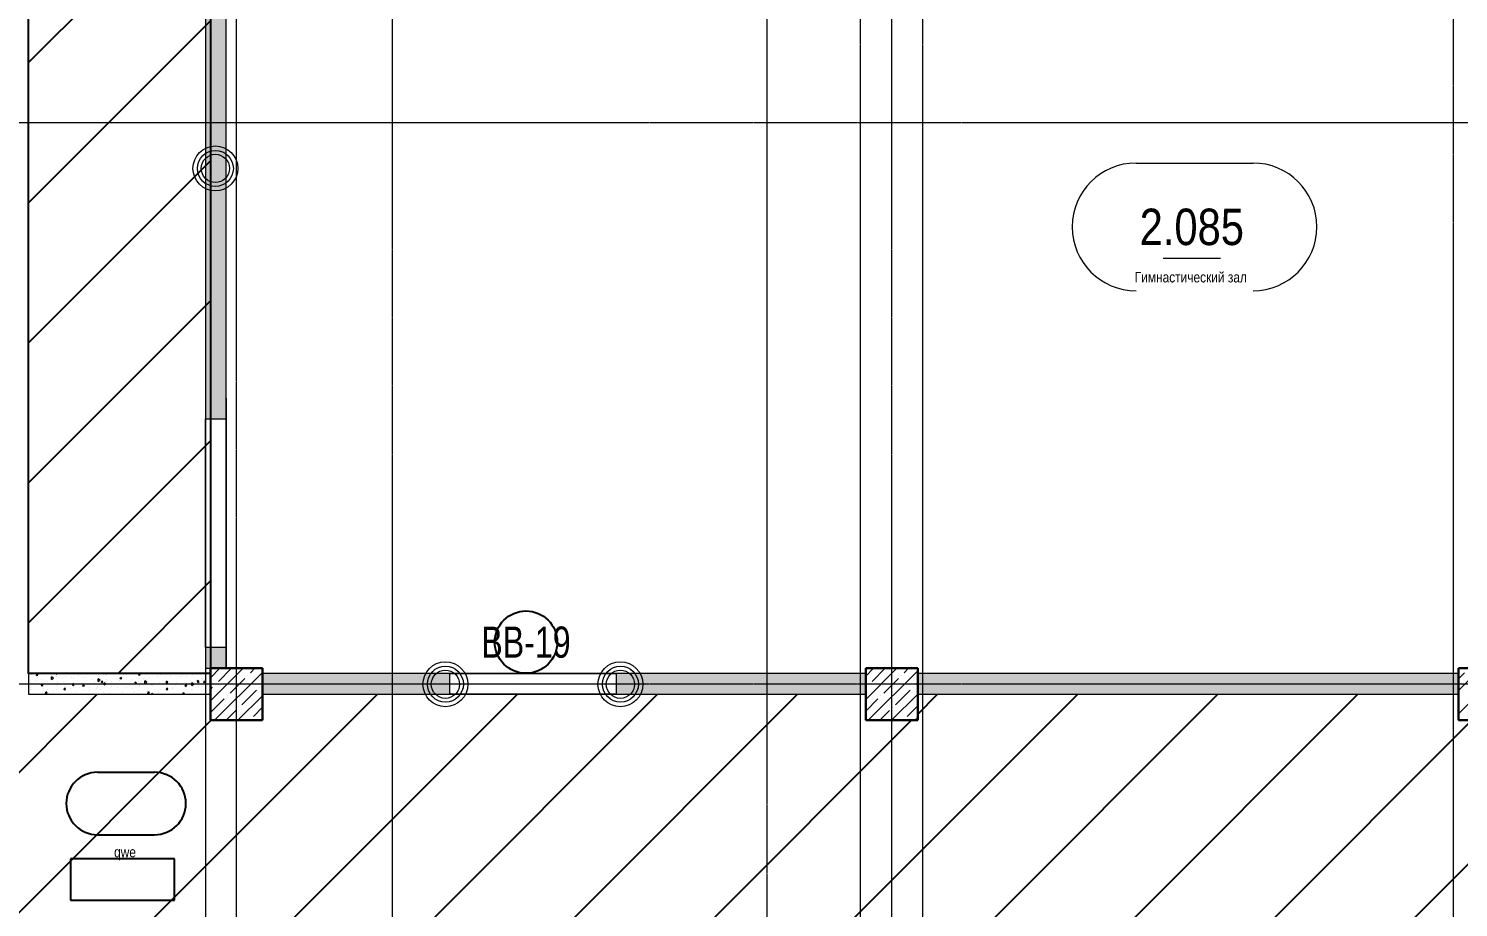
# Model space of a CAD drawing. Header units: millimetres. Extents: x 538266 to 1167394, y 114608 to 637157.
# Drawn here: x 833538 to 847288, y 211164 to 219616 of the extents above; entities that cross this region are included whole.
import ezdxf
from ezdxf.enums import TextEntityAlignment as Align

# ---------------------------------------------------------------- set-up
doc = ezdxf.new("R2010")
doc.units = ezdxf.units.MM
doc.linetypes.add('CENTER2', pattern=[28.575, 19.05, -3.175, 3.175, -3.175])
doc.linetypes.add('HIDDEN2', pattern=[4.7625, 3.175, -1.5875])
doc.layers.get('Defpoints').update_dxf_attribs({"color": 140})
for name, color, linetype, lineweight in [('АР_Area', 5, 'Continuous', 5), ('АР_Витраж марка', 140, 'Continuous', 9), ('АР_Колонны', 70, 'Continuous', 30), ('АР_Стены ЖБ', 7, 'Continuous', 35), ('АР_Стены ПЕНОблок', 52, 'Continuous', 20), ('АР_Штриховка', 8, 'Continuous', 0)]:
    doc.layers.add(name, color=color, linetype=linetype, lineweight=lineweight)
doc.layers.add('АР_Делит', color=120, linetype='Continuous', lineweight=0, plot=False)
doc.layers.add('РД_Проем', color=230, linetype='Continuous', lineweight=0, plot=False)
doc.layers.add('РД_Витраж_вн', color=7, linetype='Continuous', true_color=0x148aff)
doc.layers.add('РД_Оси_100', color=7, linetype='Continuous', lineweight=0, true_color=0x525252)
doc.layers.add('РД_проем_инж перемыч_фахверк', color=7, linetype='Continuous', lineweight=18, true_color=0xff1f1f)
doc.layers.add('РД_проем_инж перемыч_подсчет', color=50, linetype='Continuous', plot=False)
doc.layers.add('ФВ-5', color=7, linetype='Continuous')
doc.styles.add('Arial_09', font='ARIALN.TTF', dxfattribs={"width": 0.9})
doc.styles.add('style1', font='ARIALN.TTF')

# ---------------------------------------------------------------- blocks, each defined once
blk = doc.blocks.new('MOK-МаркаПом_овал_ареал')
for p, q in [((-5.36, 6.14), (5.89, 6.14)), ((-2.75, -3), (2.75, -3))]:
    blk.add_line(p, q)
for centre, radius, start, end in [((-5.36, 0), 6.14, 90, 270), ((5.89, 0), 6.14, 270, 90), ((-7.41, 0), 7.16, 0, 0.001)]:
    blk.add_arc(centre, radius, start, end)
at = {"color": 0, "style": 'style1'}
blk.add_attdef('АР-ПОМЕЩЕНИЕ:НОМЕР', text='', height=3, dxfattribs=at).set_placement((0.26, 0), align=Align.MIDDLE)
at = {"layer": 'Defpoints', "color": 2, "style": 'style1'}
blk.add_attdef('АР-ПОМЕЩЕНИЕ:НАИМЕНОВАНИЕ', text='', height=1, dxfattribs=at).set_placement((-0.09, -4.81), align=Align.MIDDLE)
blk = doc.blocks.new('МаркаВитража1')
at = {"layer": 'Defpoints'}
blk.add_circle((0, 0), 3, dxfattribs=at)
at = {"color": 0, "linetype": 'ByBlock', "lineweight": -2, "style": 'Arial_09', "width": 0.9}
blk.add_attdef('АР-ОКНО:НАИМЕНОВАНИЕ', text='', height=3, dxfattribs=at).set_placement((0, 0), align=Align.MIDDLE)
blk = doc.blocks.new('2_этаж')
at = {"layer": 'АР_Штриховка', "linetype": 'Continuous', "lineweight": 0, "true_color": 0x000000}
h = blk.add_hatch(dxfattribs=at)
h.set_pattern_fill('AR-CONC', color=18, angle=45, style=0)
h.set_pattern_definition([(95, (602274.53, -9e-11), (140.09465, 117.55338), [19.05, -209.55]), (40, (602274.53, -9e-11), (-160.01845, 110.17673), [15.24, -167.64058]), (145.451445, (602286.2, 9.8), (-19.9238, 227.7301), [16.19001, -178.09024]), (91.1842, (602238.6, 35.92), (221.41024, 161.95341), [28.575, -314.325]), (141.63556, (602257.06, 49.42), (-7.08662, 342.82676), [24.28502, -267.1356]), (36.18415, (602238.6, 35.92), (-7.08662, 342.82676), [22.85997, -251.45973]), (66, (602265.55, 44.9), (179.51998, 34.89515), [19.05, -209.55]), (11, (602265.55, 44.9), (-86.53993, 173.9412), [15.24, -167.64]), (116.451445, (602280.51, 47.81), (92.98005, 208.83634), [16.19001, -178.08994]), (82.5, (602274.53, -9e-11), (-57.605469, 61.973414), [0, -165.608, 0, -170.18, 0, -168.275]), (52.5, (602274.53, -9e-11), (-23.589727, 118.087), [0, -97.028, 0, -161.798, 0, -64.135]), (12.5, (602234.48, -40.05), (99.927863, 91.826196), [0, -63.5, 0, -198.12, 0, -262.89]), (2.5, (602216.52, -58.01), (86.763904, 122.72239), [0, -82.55, 0, -131.572, 0, -186.69])])
h.paths.add_polyline_path([(678874, 213463), (679074, 213463), (679074, 213663), (678874, 213663)], flags=0)
h.paths.add_polyline_path([(678874, 215863), (679074, 215863), (679074, 222513), (678874, 222513)], flags=0)
h = blk.add_hatch(dxfattribs=at)
h.set_pattern_fill('AR-CONC', color=18, angle=-315, style=0)
h.set_pattern_definition([(95, (602274.53, -0.0006), (140.09465, 117.55338), [19.05, -209.55]), (40, (602274.53, -0.0006), (-160.01845, 110.17673), [15.24, -167.64058]), (145.45145, (602286.2, 9.8), (-19.9238, 227.7301), [16.19001, -178.09024]), (91.1842, (602238.6, 35.92), (221.41024, 161.95342), [28.575, -314.325]), (141.63556, (602257.06, 49.42), (-7.08662, 342.82676), [24.28502, -267.1356]), (36.18415, (602238.6, 35.92), (-7.08662, 342.82676), [22.85997, -251.45973]), (66, (602265.55, 44.9), (179.51998, 34.89515), [19.05, -209.55]), (11, (602265.55, 44.9), (-86.53993, 173.94119), [15.24, -167.64]), (116.45145, (602280.51, 47.8), (92.98005, 208.83634), [16.19001, -178.08994]), (82.5, (602274.53, -0.0006), (-57.60547, 61.973413), [0, -165.608, 0, -170.18, 0, -168.275]), (52.5, (602274.53, -0.0006), (-23.58973, 118.087), [0, -97.028, 0, -161.798, 0, -64.135]), (12.5, (602234.48, -40.05), (99.927862, 91.826197), [0, -63.5, 0, -198.12, 0, -262.89]), (2.5, (602216.52, -58.01), (86.7639, 122.722394), [0, -82.55, 0, -131.572, 0, -186.69])])
h.paths.add_polyline_path([(679424, 213413), (679424, 213213), (681224, 213213), (681224, 213413)], flags=0)
h.paths.add_polyline_path([(682824, 213413), (682824, 213213), (685224, 213213), (685224, 213413)], flags=0)
h = blk.add_hatch(dxfattribs=at)
h.set_pattern_fill('AR-CONC', color=18, angle=-315, style=0)
h.set_pattern_definition([(95, (602274.53, -1e-10), (140.09465, 117.55338), [19.05, -209.55]), (40, (602274.53, -1e-10), (-160.01845, 110.17673), [15.24, -167.64058]), (145.451445, (602286.2, 9.8), (-19.9238, 227.7301), [16.19001, -178.09024]), (91.1842, (602238.6, 35.92), (221.41024, 161.95341), [28.575, -314.325]), (141.63556, (602257.06, 49.42), (-7.08662, 342.82676), [24.28502, -267.1356]), (36.18415, (602238.6, 35.92), (-7.08662, 342.82676), [22.85997, -251.45973]), (66, (602265.55, 44.9), (179.51998, 34.89515), [19.05, -209.55]), (11, (602265.55, 44.9), (-86.53993, 173.9412), [15.24, -167.64]), (116.451445, (602280.51, 47.81), (92.98005, 208.83634), [16.19001, -178.08994]), (82.5, (602274.53, -1e-10), (-57.605469, 61.973414), [0, -165.608, 0, -170.18, 0, -168.275]), (52.5, (602274.53, -1e-10), (-23.589727, 118.087), [0, -97.028, 0, -161.798, 0, -64.135]), (12.5, (602234.48, -40.05), (99.927863, 91.826196), [0, -63.5, 0, -198.12, 0, -262.89]), (2.5, (602216.52, -58.01), (86.763904, 122.72239), [0, -82.55, 0, -131.572, 0, -186.69])])
h.paths.add_polyline_path([(685724, 213413), (685724, 213213), (690924, 213213), (690924, 213413)], flags=0)
at = {"color": 18, "linetype": 'HIDDEN2', "lineweight": 25, "true_color": 0x000000}
for p, q in [((685224, 213463), (685724, 213463)), ((685224, 212963), (685224, 213463)), ((685724, 213463), (685724, 212963)), ((685724, 212963), (685224, 212963))]:
    blk.add_line(p, q, dxfattribs=at)
at = {"color": 18, "linetype": 'Continuous', "lineweight": 15, "true_color": 0x000000}
for p, q in [((685724, 213463), (685224, 213463)), ((685224, 213463), (685224, 212963)), ((685724, 213463), (685224, 213463)), ((685224, 213463), (685224, 212963)), ((685724, 212963), (685724, 213463)), ((685724, 212963), (685724, 213463)), ((685224, 212963), (685724, 212963)), ((685224, 212963), (685724, 212963))]:
    blk.add_line(p, q, dxfattribs=at)
at = {"color": 18, "true_color": 0x000000}
for p, q in [((677836, 212463), (678386, 212463)), ((677836, 211863), (678386, 211863)), ((678578, 211632), (677578, 211632)), ((677578, 211632), (677578, 211232)), ((678578, 211232), (678578, 211632)), ((677578, 211232), (678578, 211232))]:
    blk.add_line(p, q, dxfattribs=at)
for centre, radius, start, end in [((677836, 212163), 300, 90, 270), ((678386, 212163), 300, 270, 90), ((677736, 212163), 350, 0, 0.001)]:
    blk.add_arc(centre, radius, start, end, dxfattribs=at)
at = {"layer": 'АР_Делит', "color": 18, "true_color": 0x000000}
for centre, radius in [((678970, 218271), 216), ((678970, 218271), 173), ((678970, 218271), 136), ((681182, 213310), 216), ((681182, 213310), 173), ((681182, 213310), 136), ((682865, 213310), 216), ((682865, 213310), 173), ((682865, 213310), 136)]:
    blk.add_circle(centre, radius, dxfattribs=at)
at = {"layer": 'АР_Колонны', "color": 18, "linetype": 'HIDDEN2', "lineweight": 25, "true_color": 0x000000}
for p, q in [((678924, 213463), (679424, 213463)), ((678924, 212963), (678924, 213463)), ((679424, 213463), (679424, 212963)), ((690924, 213463), (691424, 213463)), ((690924, 212963), (690924, 213463)), ((679424, 212963), (678924, 212963)), ((691424, 212963), (690924, 212963))]:
    blk.add_line(p, q, dxfattribs=at)
at = {"layer": 'АР_Колонны', "color": 18, "linetype": 'Continuous', "lineweight": 15, "true_color": 0x000000}
for p, q in [((679424, 213463), (678924, 213463)), ((678924, 213463), (678924, 212963)), ((679424, 213463), (678924, 213463)), ((678924, 213463), (678924, 212963)), ((679424, 212963), (679424, 213463)), ((679424, 212963), (679424, 213463)), ((691424, 213463), (690924, 213463)), ((690924, 213463), (690924, 212963)), ((691424, 213463), (690924, 213463)), ((690924, 213463), (690924, 212963)), ((678924, 212963), (679424, 212963)), ((678924, 212963), (679424, 212963)), ((690924, 212963), (691424, 212963)), ((690924, 212963), (691424, 212963))]:
    blk.add_line(p, q, dxfattribs=at)
at = {"layer": 'АР_Стены ЖБ', "color": 18, "linetype": 'Continuous', "lineweight": 30, "true_color": 0x000000}
for p, q in [((679424, 213463), (678924, 213463)), ((678924, 213463), (678924, 212963)), ((679424, 212963), (679424, 213463)), ((685724, 213463), (685224, 213463)), ((685224, 213463), (685224, 212963)), ((685724, 212963), (685724, 213463)), ((691424, 213463), (690924, 213463)), ((690924, 213463), (690924, 212963)), ((678924, 212963), (679424, 212963)), ((685224, 212963), (685724, 212963)), ((690924, 212963), (691424, 212963))]:
    blk.add_line(p, q, dxfattribs=at)
at = {"layer": 'АР_Стены ПЕНОблок', "color": 18, "linetype": 'Continuous', "lineweight": 20, "true_color": 0x000000}
for p, q in [((678874, 222513), (678874, 215863)), ((679074, 215863), (679074, 222513)), ((678874, 215863), (679074, 215863)), ((679074, 213663), (678874, 213663)), ((678874, 213663), (678874, 213463)), ((679074, 213463), (679074, 213663)), ((677174, 213413), (677174, 213213)), ((678924, 213413), (677174, 213413)), ((678874, 213463), (679074, 213463)), ((678924, 213213), (678924, 213413)), ((679424, 213413), (679424, 213213)), ((681224, 213413), (679424, 213413)), ((681224, 213213), (681224, 213413)), ((682824, 213413), (682824, 213213)), ((685224, 213413), (682824, 213413)), ((685224, 213213), (685224, 213413)), ((685724, 213413), (685724, 213213)), ((690924, 213413), (685724, 213413)), ((690924, 213213), (690924, 213413)), ((677174, 213213), (678924, 213213)), ((679424, 213213), (681224, 213213)), ((682824, 213213), (685224, 213213)), ((685724, 213213), (690924, 213213))]:
    blk.add_line(p, q, dxfattribs=at)
at = {"layer": 'АР_Штриховка', "color": 18, "linetype": 'Continuous', "lineweight": 0, "true_color": 0x000000}
for p, q in [((677195, 213411), (677195, 213411)), ((677201, 213405), (677201, 213405)), ((677249, 213395), (677257, 213413)), ((677264, 213398), (677257, 213413)), ((677294, 213408), (677294, 213408)), ((677440, 213407), (677440, 213413)), ((677440, 213407), (677448, 213413)), ((677552, 213413), (677552, 213413)), ((677845, 213401), (677845, 213401)), ((677927, 213404), (677927, 213404)), ((678059, 213410), (678059, 213410)), ((678088, 213401), (678088, 213401)), ((678233, 213396), (678241, 213413)), ((678248, 213399), (678241, 213413)), ((678443, 213401), (678443, 213401)), ((678658, 213400), (678658, 213400)), ((678750, 213400), (678750, 213400)), ((678781, 213410), (678781, 213410)), ((677195, 213264), (677195, 213264)), ((677196, 213280), (677196, 213280)), ((677249, 213395), (677264, 213398)), ((677252, 213349), (677252, 213349)), ((677258, 213375), (677258, 213375)), ((677295, 213356), (677295, 213356)), ((677300, 213290), (677299, 213309)), ((677312, 213299), (677299, 213308)), ((677300, 213290), (677312, 213300)), ((677310, 213287), (677310, 213287)), ((677318, 213290), (677318, 213290)), ((677357, 213341), (677357, 213341)), ((677390, 213394), (677390, 213394)), ((677393, 213354), (677393, 213382)), ((677412, 213367), (677393, 213382)), ((677393, 213354), (677412, 213367)), ((677440, 213300), (677440, 213300)), ((677440, 213264), (677440, 213264)), ((677444, 213383), (677444, 213383)), ((677447, 213332), (677447, 213332)), ((677452, 213321), (677452, 213321)), ((677505, 213270), (677505, 213270)), ((677514, 213335), (677514, 213335)), ((677515, 213256), (677523, 213274)), ((677530, 213259), (677523, 213274)), ((677527, 213387), (677527, 213387)), ((677562, 213310), (677562, 213310)), ((677572, 213270), (677572, 213270)), ((677585, 213374), (677585, 213374)), ((677600, 213297), (677599, 213316)), ((677612, 213307), (677599, 213316)), ((677600, 213297), (677612, 213307)), ((677601, 213361), (677601, 213361)), ((677607, 213286), (677607, 213286)), ((677642, 213312), (677642, 213312)), ((677658, 213393), (677658, 213393)), ((677683, 213320), (677683, 213320)), ((677695, 213291), (677703, 213309)), ((677695, 213291), (677710, 213294)), ((677710, 213294), (677703, 213308)), ((677707, 213378), (677707, 213378)), ((677758, 213278), (677758, 213278)), ((677779, 213353), (677779, 213353)), ((677805, 213330), (677805, 213330)), ((677826, 213265), (677826, 213265)), ((677837, 213291), (677837, 213291)), ((677841, 213282), (677841, 213282)), ((677843, 213335), (677843, 213363)), ((677862, 213348), (677843, 213363)), ((677843, 213335), (677862, 213348)), ((677844, 213381), (677844, 213381)), ((677864, 213343), (677864, 213343)), ((677868, 213263), (677868, 213263)), ((677874, 213326), (677882, 213343)), ((677874, 213326), (677889, 213329)), ((677889, 213329), (677882, 213343)), ((677901, 213305), (677899, 213324)), ((677912, 213314), (677899, 213323)), ((677901, 213305), (677912, 213314)), ((677917, 213397), (677917, 213397)), ((677926, 213357), (677926, 213357)), ((677927, 213340), (677927, 213340)), ((677972, 213287), (677972, 213287)), ((677974, 213336), (677974, 213336)), ((678019, 213308), (678019, 213308)), ((678032, 213274), (678032, 213274)), ((678049, 213350), (678049, 213350)), ((678054, 213361), (678062, 213378)), ((678054, 213361), (678069, 213364)), ((678069, 213364), (678062, 213378)), ((678111, 213378), (678111, 213378)), ((678112, 213283), (678112, 213283)), ((678119, 213400), (678119, 213400)), ((678158, 213295), (678158, 213295)), ((678169, 213316), (678169, 213316)), ((678171, 213360), (678171, 213360)), ((678176, 213273), (678176, 213273)), ((678201, 213312), (678199, 213331)), ((678212, 213321), (678199, 213331)), ((678201, 213312), (678212, 213322)), ((678233, 213396), (678248, 213399)), ((678238, 213287), (678238, 213287)), ((678241, 213299), (678241, 213299)), ((678276, 213365), (678276, 213365)), ((678293, 213370), (678293, 213370)), ((678293, 213316), (678293, 213344)), ((678312, 213329), (678293, 213344)), ((678293, 213316), (678312, 213329)), ((678306, 213357), (678306, 213357)), ((678338, 213378), (678338, 213378)), ((678356, 213303), (678356, 213303)), ((678363, 213295), (678363, 213295)), ((678372, 213305), (678372, 213305)), ((678415, 213380), (678415, 213380)), ((678432, 213329), (678432, 213329)), ((678501, 213319), (678499, 213338)), ((678512, 213329), (678499, 213338)), ((678499, 213257), (678507, 213274)), ((678501, 213339), (678501, 213339)), ((678501, 213319), (678512, 213329)), ((678514, 213260), (678507, 213274)), ((678537, 213390), (678537, 213390)), ((678558, 213278), (678558, 213278)), ((678559, 213313), (678559, 213313)), ((678560, 213272), (678560, 213272)), ((678588, 213295), (678588, 213295)), ((678599, 213323), (678599, 213323)), ((678638, 213382), (678638, 213382)), ((678641, 213317), (678641, 213317)), ((678650, 213308), (678650, 213308)), ((678679, 213292), (678687, 213309)), ((678679, 213292), (678694, 213294)), ((678682, 213282), (678682, 213282)), ((678694, 213294), (678687, 213309)), ((678688, 213386), (678688, 213386)), ((678696, 213320), (678696, 213320)), ((678743, 213297), (678743, 213325)), ((678762, 213310), (678743, 213325)), ((678743, 213297), (678761, 213310)), ((678773, 213322), (678773, 213322)), ((678801, 213327), (678799, 213346)), ((678812, 213336), (678799, 213345)), ((678801, 213327), (678813, 213336)), ((678804, 213292), (678804, 213292)), ((678832, 213361), (678832, 213361)), ((678843, 213343), (678843, 213343)), ((678844, 213351), (678844, 213351)), ((678859, 213327), (678866, 213344)), ((678859, 213326), (678874, 213329)), ((678874, 213329), (678866, 213344)), ((678890, 213299), (678890, 213299)), ((677180, 213213), (677174, 213218)), ((677336, 213221), (677344, 213239)), ((677336, 213221), (677351, 213224)), ((677351, 213224), (677344, 213239)), ((677352, 213229), (677352, 213229)), ((677358, 213261), (677358, 213261)), ((677368, 213225), (677368, 213225)), ((677380, 213223), (677380, 213223)), ((677414, 213243), (677414, 213243)), ((677515, 213256), (677530, 213259)), ((677624, 213243), (677624, 213243)), ((677700, 213250), (677700, 213250)), ((677764, 213251), (677764, 213251)), ((677894, 213229), (677894, 213229)), ((677919, 213216), (677919, 213216)), ((677951, 213222), (677951, 213222)), ((678059, 213213), (678059, 213213)), ((678073, 213232), (678073, 213232)), ((678194, 213242), (678194, 213242)), ((678227, 213254), (678227, 213254)), ((678317, 213252), (678317, 213252)), ((678320, 213222), (678328, 213239)), ((678320, 213222), (678335, 213225)), ((678335, 213225), (678328, 213239)), ((678332, 213238), (678332, 213238)), ((678360, 213213), (678359, 213221)), ((678369, 213213), (678359, 213220)), ((678421, 213233), (678421, 213233)), ((678438, 213262), (678438, 213262)), ((678500, 213257), (678514, 213260)), ((678550, 213216), (678550, 213216)), ((678616, 213216), (678616, 213216)), ((678660, 213213), (678659, 213228)), ((678672, 213219), (678659, 213228)), ((678666, 213213), (678673, 213219)), ((678744, 213259), (678744, 213259)), ((678753, 213258), (678753, 213258)), ((678867, 213225), (678867, 213225)), ((678900, 213224), (678900, 213224))]:
    blk.add_line(p, q, dxfattribs=at)
at = {"layer": 'АР_Штриховка', "color": 18, "linetype": 'Continuous', "lineweight": 5, "true_color": 0x000000}
for p, q in [((678924, 213373), (679013, 213463)), ((678924, 213149), (679238, 213463)), ((678962, 212963), (679424, 213424)), ((679000, 213337), (679126, 213463)), ((679308, 213421), (679350, 213463)), ((685224, 213387), (685300, 213463)), ((685224, 213163), (685524, 213463)), ((685249, 212963), (685724, 213438)), ((685286, 213337), (685412, 213463)), ((685594, 213421), (685636, 213463)), ((690924, 213250), (691137, 213463)), ((690924, 213026), (691361, 213463)), ((690924, 213362), (690983, 213421)), ((678924, 213261), (678943, 213281)), ((678972, 213309), (678972, 213309)), ((679112, 213225), (679252, 213365)), ((679280, 213393), (679280, 213393)), ((679392, 213281), (679392, 213281)), ((679421, 213309), (679424, 213312)), ((685224, 213275), (685230, 213281)), ((685258, 213309), (685258, 213309)), ((685398, 213225), (685538, 213365)), ((685566, 213393), (685566, 213393)), ((685679, 213281), (685679, 213281)), ((685707, 213309), (685724, 213326)), ((678924, 213037), (679056, 213169)), ((679084, 213197), (679084, 213197)), ((679187, 212963), (679424, 213200)), ((679224, 213113), (679364, 213253)), ((685224, 213051), (685342, 213169)), ((685370, 213197), (685370, 213197)), ((685473, 212963), (685724, 213214)), ((685510, 213113), (685651, 213253)), ((679075, 212963), (679168, 213057)), ((679196, 213085), (679196, 213085)), ((679336, 213000), (679424, 213088)), ((685361, 212963), (685454, 213057)), ((685482, 213085), (685482, 213085)), ((685623, 213000), (685724, 213101)), ((685698, 212963), (685724, 212989)), ((679308, 212972), (679308, 212972)), ((679411, 212963), (679424, 212975)), ((685594, 212972), (685594, 212972))]:
    blk.add_line(p, q, dxfattribs=at)
at = {"layer": 'РД_Витраж_вн', "color": 18, "linetype": 'Continuous', "lineweight": 15, "true_color": 0x000000}
for p, q in [((681224, 213413), (682824, 213413)), ((681224, 213213), (682824, 213213))]:
    blk.add_line(p, q, dxfattribs=at)
at = {"layer": 'РД_Проем', "color": 18, "linetype": 'Continuous', "lineweight": 15, "true_color": 0x000000}
for p, q in [((678874, 213663), (678874, 215863)), ((679074, 213663), (679074, 215863)), ((681224, 213413), (682824, 213413)), ((681224, 213213), (682824, 213213))]:
    blk.add_line(p, q, dxfattribs=at)
at = {"layer": 'РД_проем_инж перемыч_подсчет', "color": 18, "linetype": 'Continuous', "lineweight": 15, "true_color": 0x000000}
for p, q in [((678874, 216063), (678874, 213463)), ((679074, 216063), (679074, 213463))]:
    blk.add_line(p, q, dxfattribs=at)
at = {"layer": 'РД_проем_инж перемыч_фахверк', "color": 18, "linetype": 'Continuous', "lineweight": 15, "true_color": 0x000000}
for p, q in [((682824, 213413), (681224, 213413)), ((682824, 213213), (681224, 213213))]:
    blk.add_line(p, q, dxfattribs=at)
at = {"layer": 'АР_Area', "color": 18, "linetype": 'Continuous', "lineweight": 15, "true_color": 0x000000}
ref = blk.add_blockref('MOK-МаркаПом_овал_ареал', (688360, 217709), dxfattribs=dict(at, xscale=100, yscale=100, zscale=100))
ref.add_attrib('АР-ПОМЕЩЕНИЕ:НОМЕР', '2.085', dxfattribs={"layer": '0', "color": 0, "height": 350, "style": 'style1'}).set_placement((688360, 217709), align=Align.MIDDLE)
ref.add_attrib('АР-ПОМЕЩЕНИЕ:НАИМЕНОВАНИЕ', 'Гимнастический зал', dxfattribs={"layer": 'Defpoints', "color": 2, "height": 100, "style": 'style1'}).set_placement((688351, 217228), align=Align.MIDDLE)
at = {"layer": 'АР_Витраж марка', "color": 18, "linetype": 'Continuous', "lineweight": 15, "true_color": 0x000000, "xscale": 100, "yscale": 100, "zscale": 100}
blk.add_blockref('МаркаВитража1', (681957, 213715), dxfattribs=at).add_auto_attribs({'АР-ОКНО:НАИМЕНОВАНИЕ': 'ВВ-19'})
at = {"layer": 'Defpoints', "color": 18, "true_color": 0x000000, "style": 'style1'}
for p in [(677971, 219836), (678101, 211681)]:
    blk.add_attdef('АР-ПОМЕЩЕНИЕ:НАИМЕНОВАНИЕ', text='', height=100, dxfattribs=at).set_placement(p, align=Align.MIDDLE)
blk = doc.blocks.new('СОШ_2200_АР_ОСИ_М100_28.05.24')
at = {"layer": 'РД_Оси_100', "color": 251, "linetype": 'CENTER2', "true_color": 0x636466}
for p, q in [((-5954.958, 96300), (119910, 96300)), ((-5954.958, 90900), (119910, 90900))]:
    blk.add_line(p, q, dxfattribs=at)
for points in [[(5849.555, 139938.679), (6000, 139538.679), (6000, -6194.559)], [(6300, -6195.83), (6300, 139538.679), (6450, 139938.679)], [(7800, -6155), (7800, 139938.679)], [(11400, 139938.679), (11400, -6155)], [(12000.12, -6155), (12300, -5755), (12300, 139538.679), (12000, 139938.679)], [(12600, -6155), (12600, 139938.679)], [(13200, -6155), (12900, -5755), (12900, 139538.679), (13220.167, 139939.357)], [(17850, 139938.679), (18000, 139538.679), (18000, -6194.092)]]:
    blk.add_lwpolyline(points, dxfattribs=at)

msp = doc.modelspace()

# ---------------------------------------------------------------- hatches: boundary and pattern name
at = {"layer": 'ФВ-5'}
h = msp.add_hatch(dxfattribs=at)
h.set_pattern_fill('ANSI31', color=3, scale=300, style=0)
h.paths.add_polyline_path([(833538, 222813), (835288, 222813), (835288, 213413), (833538, 213413)])
h = msp.add_hatch(dxfattribs=at)
h.set_pattern_fill('ANSI31', color=3, scale=300, style=0)
h.paths.add_polyline_path([(848705, 213213), (847788, 213213), (847788, 212963), (847288, 212963), (847288, 213213), (842088, 213213), (842088, 212963), (841588, 212963), (841588, 213213), (839423, 213213, -0.618518), (839036, 213213), (837739, 213213, -0.618518), (837352, 213213), (835801, 213213), (835788, 213200), (835788, 212963), (835288, 212963), (835288, 213213), (833538, 213213), (833538, 213213), (833538, 213213), (831208, 213213), (831208, 212913), (829389, 212913, -0.207755), (829458, 212755, -0.420074), (829237, 212539), (829239, 212518), (829208, 212541, -0.125602), (829110, 212583), (829022, 212495), (829089, 212428), (828988, 212327), (828988, 212260), (829089, 212159), (829022, 212091), (829089, 212024), (829022, 211956), (829089, 211889), (829022, 211822), (829089, 211754), (829022, 211687), (829086, 211622, -0.2625), (829290, 211682), (829302, 211696), (829338, 211671), (829337, 211674), (829332, 211668, -0.293028), (829458, 211471, -1.040577), (829119, 211349), (829148, 211275), (829089, 211216), (829141, 211163), (829638, 211163), (829638, 211013), (830156, 211013, -0.594367), (830536, 211013), (831840, 211013, -0.594367), (832220, 211013), (835338, 211013), (835338, 211113), (835738, 211113), (835738, 211013), (841638, 211013), (841638, 211113), (842038, 211113), (842038, 211013), (842738, 211013), (844338, 211013), (848887, 211013, -0.207755), (848818, 211171, -0.284268), (848938, 211365), (848938, 212662, -0.169634), (848838, 212764), (848705, 212764)])

# ---------------------------------------------------------------- linework, layer by layer
msp.add_lwpolyline([(833538, 222813), (835288, 222813), (835288, 213413), (833538, 213413)], close=True)

# ---------------------------------------------------------------- block references
ref = msp.add_blockref('2_этаж', (156364, 0))
ref.add_attrib('АР-ПОМЕЩЕНИЕ:НАИМЕНОВАНИЕ', 'qwe', dxfattribs={"layer": 'Defpoints', "color": 18, "true_color": 0x000000, "height": 100, "style": 'style1'}).set_placement((834465, 211681), align=Align.MIDDLE)
at = {"layer": 'РД_Оси_100'}
msp.add_blockref('СОШ_2200_АР_ОСИ_М100_28.05.24', (829238, 122413), dxfattribs=at)

doc.saveas('drawing.dxf')
